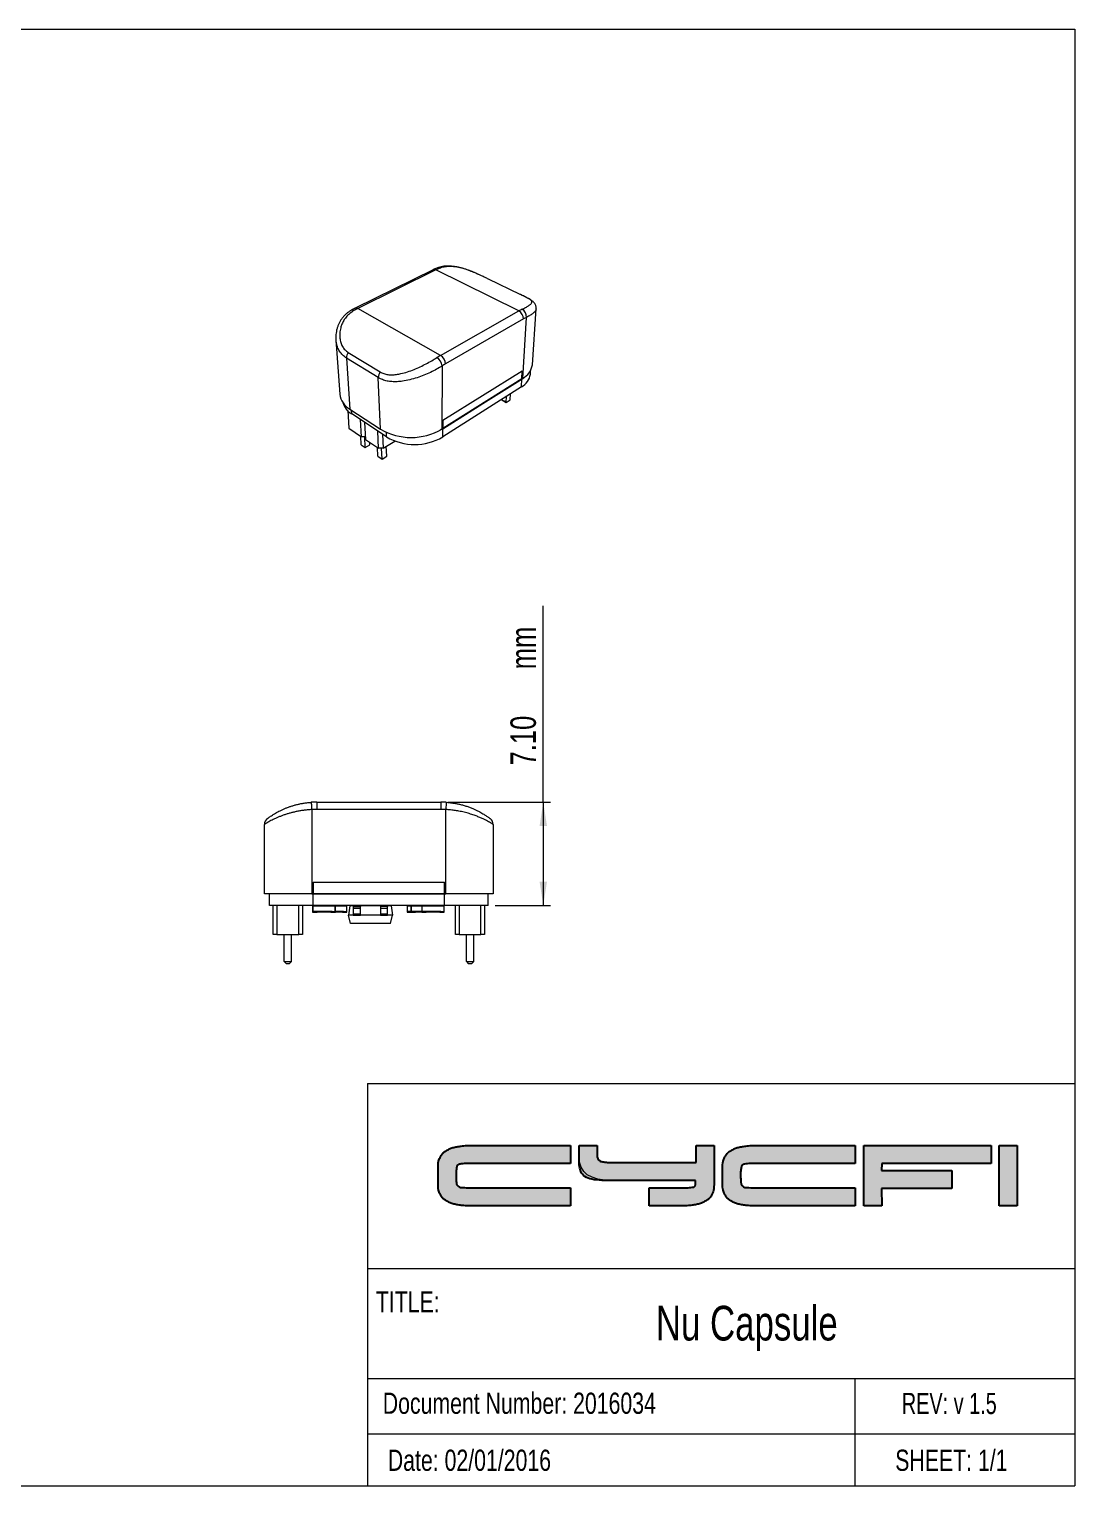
# Model space of a CAD drawing. Header units: millimetres. Extents: x 5 to 292, y 4 to 204.
# Drawn here: x 148.5 to 292, y 4.4 to 204.4 of the extents above; entities that cross this region are included whole.
import ezdxf

# ---------------------------------------------------------------- set-up
doc = ezdxf.new("R2010")
doc.units = ezdxf.units.MM
doc.layers.add('LAYER_1', color=179, linetype='Continuous')
doc.styles.add('SLDTEXTSTYLE0', font='TXT', dxfattribs={"width": 0.75})
doc.styles.add('SLDTEXTSTYLE1', font='TXT', dxfattribs={"width": 0.7})
doc.dimstyles.new('SLDDIMSTYLE3', dxfattribs={"dimtxt": 3.5, "dimasz": 3.302, "dimexe": 0, "dimexo": 0.0625, "dimgap": 0.875, "dimtad": 1, "dimlfac": 0.5, "dimrnd": 1e-09, "dimzin": 4, "dimdsep": 46, "dimtxsty": 'SLDTEXTSTYLE0', "dimsah": 1, "dimcen": 0.09, "dimadec": 0, "dimazin": 1, "dimtfac": 1, "dimtofl": 0, "dimtmove": 0, "dimatfit": 3, "dimfxl": 1, "dimfrac": 2, "dimtolj": 1, "dimtzin": 12, "dimarcsym": 0})

# ---------------------------------------------------------------- blocks, each defined once
blk = doc.blocks.new('_D_3')
at = {"color": 7, "linetype": 'Continuous', "lineweight": 0}
for p, q in [((219.03, 98.28), (219.03, 125.25)), ((205.95, 98.28), (220.03, 98.28)), ((219.03, 98.28), (219.03, 84.08)), ((212.45, 84.08), (220.03, 84.08))]:
    blk.add_line(p, q, dxfattribs=at)
for points in [[(219.03, 98.28), (218.52, 94.98), (219.54, 94.98)], [(219.03, 84.08), (219.54, 87.38), (218.52, 87.38)]]:
    blk.add_solid(points, dxfattribs=at)
at = {"color": 7, "linetype": 'Continuous', "lineweight": 0, "char_height": 3.5, "attachment_point": 1, "rotation": 90, "style": 'SLDTEXTSTYLE0'}
for s, insert in [('mm', (214.52, 116.52, 0.2)), ('7.10', (214.52, 103.31, 0.2))]:
    blk.add_mtext(s, dxfattribs=dict(at, insert=insert))
blk = doc.blocks.new('BLOCK 2')
at = {"layer": 'LAYER_1', "lineweight": 0}
for p, q in [((12.25, -6.33), (25.47, -6.33)), ((25.47, -6.33), (25.47, -8.81)), ((26.62, -6.33), (29.1, -6.33)), ((29.1, -6.33), (29.1, -7.85)), ((42.69, -8.67), (42.69, -6.33)), ((42.69, -6.33), (45.17, -6.33)), ((45.17, -6.33), (45.17, -11.29)), ((51.3, -6.33), (64.52, -6.33)), ((64.52, -6.33), (64.52, -8.81)), ((65.68, -6.33), (83.16, -6.33)), ((65.68, -14.64), (65.68, -6.33)), ((83.16, -6.33), (83.16, -8.81)), ((84.26, -14.64), (84.26, -6.33)), ((84.26, -6.33), (86.74, -6.33)), ((86.74, -6.33), (86.74, -14.64)), ((7.27, -11.64), (7.27, -9.33)), ((9.75, -9.97), (9.75, -11)), ((25.47, -8.81), (12.25, -8.81)), ((31.24, -8.67), (42.69, -8.67)), ((46.32, -11.64), (46.32, -9.33)), ((48.8, -9.97), (48.8, -10.65)), ((64.52, -8.81), (51.3, -8.81)), ((68.16, -8.81), (68.14, -9.77)), ((68.14, -9.77), (77.79, -9.78)), ((83.16, -8.81), (68.16, -8.81)), ((77.79, -9.78), (77.79, -12.25)), ((12.25, -12.16), (25.47, -12.16)), ((25.47, -12.16), (25.47, -14.64)), ((36.26, -14.64), (36.26, -12.16)), ((36.26, -12.16), (40.19, -12.16)), ((51.3, -12.16), (64.52, -12.16)), ((64.52, -12.16), (64.52, -14.64)), ((77.79, -12.25), (68.14, -12.25)), ((68.14, -12.25), (68.16, -14.64)), ((25.47, -14.64), (12.25, -14.64)), ((40.19, -14.64), (36.26, -14.64)), ((64.52, -14.64), (51.3, -14.64)), ((68.16, -14.64), (65.68, -14.64)), ((86.74, -14.64), (84.26, -14.64))]:
    blk.add_line(p, q, dxfattribs=at)
for points, degree in [([(7.27, -9.33), (7.27, -8.77), (7.38, -8.29), (7.6, -7.9)], 3), ([(7.6, -7.9), (7.82, -7.49), (8.16, -7.16), (8.61, -6.92)], 3), ([(8.61, -6.92), (9.02, -6.7), (9.54, -6.55), (10.16, -6.46)], 3), ([(10.16, -6.46), (10.74, -6.37), (11.45, -6.33), (12.25, -6.33)], 3), ([(26.62, -7.82), (26.62, -7.56), (26.62, -6.33)], 2), ([(31.25, -11.15), (28.11, -11.14), (26.62, -10.13), (26.62, -7.82)], 3), ([(29.1, -7.85), (29.1, -8.01), (29.12, -7.86), (29.16, -8.03)], 3), ([(46.32, -9.33), (46.32, -8.77), (46.43, -8.29), (46.64, -7.9)], 3), ([(46.64, -7.9), (46.86, -7.49), (47.2, -7.16), (47.65, -6.92)], 3), ([(47.65, -6.92), (48.07, -6.7), (48.59, -6.55), (49.21, -6.46)], 3), ([(49.21, -6.46), (49.79, -6.37), (50.49, -6.33), (51.3, -6.33)], 3), ([(9.8, -9.47), (9.76, -9.77), (9.75, -9.83), (9.75, -9.97)], 3), ([(10.04, -8.99), (9.89, -9.09), (9.85, -9.23), (9.8, -9.47)], 3), ([(10.67, -8.83), (10.24, -8.88), (10.15, -8.94), (10.04, -8.99)], 3), ([(12.25, -8.81), (11.59, -8.81), (11.05, -8.79), (10.67, -8.83)], 3), ([(29.16, -8.03), (29.2, -8.18), (29.33, -8.32), (29.45, -8.41)], 3), ([(29.45, -8.41), (29.61, -8.53), (29.73, -8.55), (30.02, -8.6)], 3), ([(30.02, -8.6), (30.33, -8.65), (30.74, -8.67), (31.24, -8.67)], 3), ([(48.85, -9.47), (48.81, -9.77), (48.8, -9.83), (48.8, -9.97)], 3), ([(49.09, -8.99), (48.93, -9.09), (48.9, -9.23), (48.85, -9.47)], 3), ([(49.71, -8.83), (49.29, -8.88), (49.19, -8.94), (49.09, -8.99)], 3), ([(51.3, -8.81), (50.64, -8.81), (50.09, -8.79), (49.71, -8.83)], 3), ([(7.6, -13.07), (7.38, -12.68), (7.27, -12.2), (7.27, -11.64)], 3), ([(9.75, -11), (9.75, -11.14), (9.78, -11.3), (9.8, -11.51)], 3), ([(9.8, -11.51), (9.81, -11.51), (9.81, -11.76), (10.03, -11.92)], 3), ([(10.03, -11.92), (10.28, -12.11), (10.4, -12.07), (10.69, -12.1)], 3), ([(42.62, -11.15), (34.39, -11.15), (31.25, -11.15)], 2), ([(41.78, -12.12), (42.2, -12.08), (42.36, -12.05), (42.49, -11.93)], 3), ([(42.49, -11.93), (42.63, -11.81), (42.6, -11.16), (42.62, -11.15)], 3), ([(45.17, -11.29), (45.17, -11.84), (45.06, -12.68), (44.85, -13.07)], 3), ([(46.64, -13.07), (46.43, -12.68), (46.32, -12.2), (46.32, -11.64)], 3), ([(48.8, -10.65), (48.8, -10.78), (48.82, -11.3), (48.85, -11.51)], 3), ([(48.85, -11.51), (48.85, -11.51), (48.86, -11.76), (49.07, -11.92)], 3), ([(49.07, -11.92), (49.32, -12.11), (49.45, -12.07), (49.74, -12.1)], 3), ([(8.61, -14.05), (8.16, -13.81), (7.82, -13.48), (7.6, -13.07)], 3), ([(10.69, -12.1), (11.07, -12.14), (11.59, -12.16), (12.25, -12.16)], 3), ([(40.19, -12.16), (40.85, -12.16), (41.4, -12.16), (41.78, -12.12)], 3), ([(44.85, -13.07), (44.63, -13.48), (44.29, -13.81), (43.84, -14.05)], 3), ([(47.65, -14.05), (47.2, -13.81), (46.86, -13.48), (46.64, -13.07)], 3), ([(49.74, -12.1), (50.12, -12.14), (50.64, -12.16), (51.3, -12.16)], 3), ([(10.16, -14.51), (9.54, -14.43), (9.02, -14.27), (8.61, -14.05)], 3), ([(12.25, -14.64), (11.45, -14.64), (10.74, -14.6), (10.16, -14.51)], 3), ([(42.28, -14.51), (41.7, -14.6), (41, -14.64), (40.19, -14.64)], 3), ([(43.84, -14.05), (43.42, -14.27), (42.9, -14.43), (42.28, -14.51)], 3), ([(49.21, -14.51), (48.59, -14.43), (48.07, -14.27), (47.65, -14.05)], 3), ([(51.3, -14.64), (50.49, -14.64), (49.79, -14.6), (49.21, -14.51)], 3)]:
    blk.add_open_spline(points, degree=degree, dxfattribs=at)

msp = doc.modelspace()

# ---------------------------------------------------------------- hatches: boundary and pattern name
at = {"layer": 'LAYER_1'}
h = msp.add_hatch(color=250, dxfattribs=at)
edge = h.paths.add_edge_path(flags=0)
edge.add_line((222.787, 45.309), (222.787, 42.832))
edge.add_line((222.787, 42.832), (209.569, 42.832))
edge.add_spline(control_points=[(209.569, 42.832), (208.763, 42.832), (208.06, 42.874), (207.478, 42.958), (206.862, 43.047), (206.339, 43.204), (205.925, 43.425), (205.474, 43.665), (205.133, 43.993), (204.912, 44.399), (204.699, 44.791), (204.59, 45.274), (204.59, 45.834)], knot_values=[0, 0, 0, 0, 1, 2, 3, 4, 5, 6, 7, 8, 9, 10, 10, 10, 10], weights=[1, 1, 1, 1, 1, 1, 1, 1, 1, 1, 1, 1, 1], degree=3, periodic=0)
edge.add_line((204.59, 45.834), (204.59, 48.139))
edge.add_spline(control_points=[(204.59, 48.139), (204.59, 48.699), (204.699, 49.182), (204.913, 49.574), (205.133, 49.98), (205.474, 50.308), (205.925, 50.548), (206.339, 50.769), (206.862, 50.926), (207.479, 51.015), (208.062, 51.098), (208.765, 51.141), (209.569, 51.141)], knot_values=[0, 0, 0, 0, 1, 2, 3, 4, 5, 6, 7, 8, 9, 10, 10, 10, 10], weights=[1, 1, 1, 1, 1, 1, 1, 1, 1, 1, 1, 1, 1], degree=3, periodic=0)
edge.add_line((209.569, 51.141), (222.787, 51.141))
edge.add_line((222.787, 51.141), (222.787, 48.664))
edge.add_line((222.787, 48.664), (209.569, 48.664))
edge.add_spline(control_points=[(209.569, 48.664), (208.911, 48.664), (208.364, 48.68), (207.985, 48.637), (207.559, 48.59), (207.463, 48.537), (207.362, 48.478), (207.202, 48.385), (207.168, 48.246), (207.116, 48.003), (207.08, 47.707), (207.068, 47.638), (207.068, 47.5)], knot_values=[0, 0, 0, 0, 1, 2, 3, 4, 5, 6, 7, 8, 9, 10, 10, 10, 10], weights=[1, 1, 1, 1, 1, 1, 1, 1, 1, 1, 1, 1, 1], degree=3, periodic=0)
edge.add_line((207.068, 47.5), (207.068, 46.472))
edge.add_spline(control_points=[(207.068, 46.472), (207.068, 46.335), (207.093, 46.176), (207.118, 45.966), (207.123, 45.959), (207.13, 45.713), (207.343, 45.55), (207.592, 45.359), (207.72, 45.403), (208.006, 45.372), (208.386, 45.331), (208.911, 45.309), (209.569, 45.309)], knot_values=[0, 0, 0, 0, 1, 2, 3, 4, 5, 6, 7, 8, 9, 10, 10, 10, 10], weights=[1, 1, 1, 1, 1, 1, 1, 1, 1, 1, 1, 1, 1], degree=3, periodic=0)
edge.add_line((209.569, 45.309), (222.787, 45.309))
h = msp.add_hatch(color=250, dxfattribs=at)
edge = h.paths.add_edge_path(flags=0)
edge.add_spline(control_points=[(242.487, 46.187), (242.487, 45.628), (242.379, 44.79), (242.165, 44.398), (241.944, 43.992), (241.603, 43.665), (241.153, 43.424), (240.739, 43.203), (240.216, 43.047), (239.599, 42.958), (239.016, 42.874), (238.313, 42.832), (237.509, 42.832)], knot_values=[0, 0, 0, 0, 1, 2, 3, 4, 5, 6, 7, 8, 9, 10, 10, 10, 10], weights=[1, 1, 1, 1, 1, 1, 1, 1, 1, 1, 1, 1, 1], degree=3, periodic=0)
edge.add_line((237.509, 42.832), (233.573, 42.832))
edge.add_line((233.573, 42.832), (233.573, 45.309))
edge.add_line((233.573, 45.309), (237.509, 45.309))
edge.add_spline(control_points=[(237.509, 45.309), (238.166, 45.309), (238.719, 45.307), (239.094, 45.35), (239.515, 45.396), (239.673, 45.421), (239.809, 45.54), (239.947, 45.66), (239.919, 46.307), (239.939, 46.326)], knot_values=[0, 0, 0, 0, 1, 2, 3, 4, 5, 6, 7, 7, 7, 7], weights=[1, 1, 1, 1, 1, 1, 1, 1, 1, 1], degree=3, periodic=0)
edge.add_spline(control_points=[(239.939, 46.326), (231.703, 46.321), (228.565, 46.326), (225.426, 46.33), (223.938, 47.339), (223.938, 49.655), (223.938, 49.917), (223.938, 51.141)], knot_values=[0, 0, 0, 0, 1, 2, 3, 4, 5, 5, 5, 5], weights=[1, 1, 1, 1, 1, 1, 1, 1], degree=3, periodic=0)
edge.add_line((223.938, 51.141), (226.415, 51.141))
edge.add_line((226.415, 51.141), (226.415, 49.626))
edge.add_spline(control_points=[(226.415, 49.626), (226.415, 49.463), (226.437, 49.615), (226.482, 49.445), (226.521, 49.296), (226.643, 49.157), (226.762, 49.066), (226.927, 48.942), (227.052, 48.919), (227.333, 48.876), (227.645, 48.827), (228.055, 48.802), (228.553, 48.802)], knot_values=[0, 0, 0, 0, 1, 2, 3, 4, 5, 6, 7, 8, 9, 10, 10, 10, 10], weights=[1, 1, 1, 1, 1, 1, 1, 1, 1, 1, 1, 1, 1], degree=3, periodic=0)
edge.add_line((228.553, 48.802), (240.01, 48.802))
edge.add_line((240.01, 48.802), (240.01, 51.141))
edge.add_line((240.01, 51.141), (242.487, 51.141))
edge.add_line((242.487, 51.141), (242.487, 46.187))
h = msp.add_hatch(color=250, dxfattribs=at)
edge = h.paths.add_edge_path(flags=0)
edge.add_line((261.834, 45.309), (261.834, 42.832))
edge.add_line((261.834, 42.832), (248.615, 42.832))
edge.add_spline(control_points=[(248.615, 42.832), (247.809, 42.832), (247.106, 42.874), (246.525, 42.958), (245.908, 43.047), (245.385, 43.204), (244.971, 43.425), (244.521, 43.665), (244.18, 43.993), (243.959, 44.399), (243.746, 44.791), (243.637, 45.274), (243.637, 45.834)], knot_values=[0, 0, 0, 0, 1, 2, 3, 4, 5, 6, 7, 8, 9, 10, 10, 10, 10], weights=[1, 1, 1, 1, 1, 1, 1, 1, 1, 1, 1, 1, 1], degree=3, periodic=0)
edge.add_line((243.637, 45.834), (243.637, 48.139))
edge.add_spline(control_points=[(243.637, 48.139), (243.637, 48.699), (243.746, 49.182), (243.959, 49.574), (244.18, 49.98), (244.521, 50.308), (244.971, 50.548), (245.385, 50.769), (245.908, 50.926), (246.526, 51.015), (247.108, 51.098), (247.812, 51.141), (248.615, 51.141)], knot_values=[0, 0, 0, 0, 1, 2, 3, 4, 5, 6, 7, 8, 9, 10, 10, 10, 10], weights=[1, 1, 1, 1, 1, 1, 1, 1, 1, 1, 1, 1, 1], degree=3, periodic=0)
edge.add_line((248.615, 51.141), (261.834, 51.141))
edge.add_line((261.834, 51.141), (261.834, 48.664))
edge.add_line((261.834, 48.664), (248.615, 48.664))
edge.add_spline(control_points=[(248.615, 48.664), (247.957, 48.664), (247.411, 48.68), (247.032, 48.637), (246.605, 48.59), (246.51, 48.537), (246.408, 48.478), (246.249, 48.385), (246.215, 48.246), (246.163, 48.003), (246.127, 47.707), (246.114, 47.638), (246.114, 47.5)], knot_values=[0, 0, 0, 0, 1, 2, 3, 4, 5, 6, 7, 8, 9, 10, 10, 10, 10], weights=[1, 1, 1, 1, 1, 1, 1, 1, 1, 1, 1, 1, 1], degree=3, periodic=0)
edge.add_line((246.114, 47.5), (246.114, 46.825))
edge.add_spline(control_points=[(246.114, 46.825), (246.114, 46.687), (246.139, 46.176), (246.165, 45.966), (246.17, 45.959), (246.177, 45.713), (246.39, 45.55), (246.639, 45.359), (246.767, 45.403), (247.053, 45.372), (247.432, 45.331), (247.958, 45.309), (248.615, 45.309)], knot_values=[0, 0, 0, 0, 1, 2, 3, 4, 5, 6, 7, 8, 9, 10, 10, 10, 10], weights=[1, 1, 1, 1, 1, 1, 1, 1, 1, 1, 1, 1, 1], degree=3, periodic=0)
edge.add_line((248.615, 45.309), (261.834, 45.309))
for points in [[(262.997, 42.832), (262.997, 51.141), (280.475, 51.141), (280.475, 48.664), (265.474, 48.664), (265.453, 47.698), (275.11, 47.691), (275.11, 45.221), (265.453, 45.221), (265.474, 42.832)], [(284.057, 51.141), (284.057, 42.832), (281.58, 42.832), (281.58, 51.141)]]:
    msp.add_hatch(color=250, dxfattribs=at).paths.add_polyline_path(points, flags=0)

# ---------------------------------------------------------------- linework, layer by layer
at = {"color": 7, "linetype": 'Continuous', "lineweight": 0}
for p, q in [((4.977, 204.405), (291.977, 204.405)), ((291.977, 204.405), (291.977, 4.405)), ((194.898, 59.655), (291.977, 59.655)), ((194.898, 59.655), (194.898, 4.405)), ((291.977, 34.181), (194.898, 34.181)), ((194.898, 19.165), (291.977, 19.165)), ((261.82, 11.554), (261.82, 19.165)), ((194.898, 11.554), (291.977, 11.554)), ((261.82, 4.405), (261.82, 11.554)), ((4.977, 4.405), (291.977, 4.405))]:
    msp.add_line(p, q, dxfattribs=at)
at = {"color": 7, "linetype": 'Continuous', "lineweight": 15}
for p, q in [((203.935, 171.376), (193.208, 166.084)), ((204.302, 171.353), (193.565, 166.042)), ((215.675, 165.709), (204.302, 171.353)), ((215.871, 167.979), (211.499, 170.09)), ((215.877, 167.976), (211.505, 170.087)), ((204.937, 159.616), (193.565, 166.042)), ((217.54, 158.338), (218.057, 166.01)), ((204.937, 159.616), (215.675, 165.709)), ((216.308, 164.612), (205.614, 158.444)), ((216.206, 156.452), (216.717, 164.831)), ((190.571, 161.767), (191.109, 154.269)), ((196.387, 156.562), (192.032, 159.24)), ((192.032, 159.24), (192.488, 152.243)), ((192.275, 160), (196.643, 157.338)), ((205.142, 158.153), (205.117, 149.473)), ((196.693, 149.473), (196.387, 156.562)), ((205.117, 149.473), (216.206, 156.452)), ((205.234, 149.547), (216.083, 156.375)), ((205.238, 150.699), (216.15, 157.491)), ((216.093, 156.381), (205.246, 149.555)), ((216.027, 155.278), (216.093, 156.381)), ((216.083, 156.375), (216.15, 157.491)), ((217.257, 157.038), (217.289, 157.525)), ((216.027, 155.278), (205.242, 148.417)), ((214.47, 153.502), (214.513, 154.315)), ((192.189, 152.025), (192.35, 149.606)), ((192.488, 152.243), (196.693, 149.473)), ((213.337, 153.502), (213.341, 153.569)), ((213.337, 153.502), (213.935, 153.16)), ((213.668, 153.311), (213.337, 153.502)), ((213.907, 153.174), (213.668, 153.311)), ((213.907, 153.174), (213.935, 153.16)), ((213.935, 153.16), (213.976, 153.974)), ((213.935, 153.16), (214.47, 153.502)), ((197.52, 148.417), (192.74, 151.581)), ((194.065, 148.446), (193.929, 150.794)), ((194.516, 150.406), (194.645, 148.054)), ((205.238, 150.699), (205.234, 149.547)), ((192.35, 149.606), (194.065, 148.446)), ((194.039, 147.336), (193.971, 148.51)), ((194.623, 148.446), (194.065, 148.446)), ((194.604, 146.95), (194.521, 148.446)), ((194.645, 148.054), (196.411, 146.859)), ((196.411, 146.859), (196.304, 149.222)), ((196.957, 148.79), (197.038, 146.859)), ((205.242, 148.417), (205.246, 149.555)), ((194.039, 147.336), (194.604, 146.95)), ((194.604, 146.95), (195.241, 147.336)), ((195.241, 147.336), (195.224, 147.662)), ((196.323, 145.774), (196.269, 146.955)), ((197.038, 146.859), (196.411, 146.859)), ((196.905, 145.377), (196.841, 146.859)), ((197.038, 146.859), (198.652, 147.852)), ((197.543, 145.774), (197.489, 147.137)), ((196.323, 145.774), (196.905, 145.377)), ((196.905, 145.377), (197.543, 145.774)), ((187.952, 98.282), (187.952, 97.282)), ((187.952, 98.282), (204.952, 98.282)), ((204.952, 98.282), (204.952, 97.282)), ((187.252, 97.258), (187.252, 85.682)), ((204.952, 97.282), (187.952, 97.282)), ((205.652, 85.682), (205.652, 97.258)), ((211.735, 96.029), (211.752, 96.015)), ((180.752, 85.682), (180.752, 95.215)), ((212.152, 95.215), (212.152, 85.682)), ((187.471, 87.282), (187.471, 85.682)), ((187.471, 87.282), (205.471, 87.282)), ((205.471, 85.682), (205.471, 87.282)), ((187.252, 85.682), (180.752, 85.682)), ((181.452, 84.082), (181.452, 85.682)), ((187.452, 84.082), (181.452, 84.082)), ((181.975, 80.082), (181.975, 84.082)), ((182.475, 84.082), (182.475, 80.082)), ((185.475, 80.082), (185.475, 84.082)), ((185.975, 84.082), (185.975, 80.082)), ((187.252, 85.682), (205.652, 85.682)), ((187.34, 84.072), (187.34, 84.082)), ((187.34, 84.072), (187.34, 83.192)), ((187.397, 84.072), (187.397, 84.082)), ((187.997, 84.072), (187.397, 84.072)), ((187.397, 84.072), (187.397, 83.192)), ((187.452, 84.082), (187.452, 85.682)), ((205.452, 85.682), (187.452, 85.682)), ((205.452, 84.082), (187.452, 84.082)), ((187.457, 83.242), (187.457, 84.022)), ((187.457, 84.022), (187.997, 84.022)), ((187.471, 85.682), (205.471, 85.682)), ((187.997, 84.082), (187.997, 84.072)), ((187.997, 84.022), (187.997, 84.072)), ((187.997, 84.022), (189.897, 84.022)), ((188.133, 84.082), (188.143, 84.072)), ((188.143, 84.022), (188.143, 84.072)), ((188.147, 84.072), (188.143, 84.072)), ((188.147, 84.022), (188.147, 84.072)), ((188.298, 84.022), (188.298, 84.072)), ((188.303, 84.082), (188.303, 84.022)), ((188.803, 84.022), (188.803, 84.082)), ((188.902, 84.082), (188.902, 84.022)), ((189.502, 84.022), (189.502, 84.082)), ((189.503, 84.022), (189.503, 84.082)), ((189.603, 84.082), (189.603, 84.022)), ((189.604, 84.082), (189.604, 84.022)), ((189.701, 84.022), (189.701, 84.082)), ((189.702, 84.022), (189.702, 84.082)), ((189.747, 84.072), (189.747, 84.022)), ((189.751, 84.072), (189.747, 84.072)), ((189.751, 84.072), (189.761, 84.082)), ((189.751, 84.072), (189.751, 84.022)), ((189.897, 84.072), (189.897, 84.082)), ((190.497, 84.072), (189.897, 84.072)), ((189.897, 84.072), (189.897, 84.022)), ((189.897, 84.022), (190.437, 84.022)), ((190.437, 84.022), (190.437, 83.242)), ((190.497, 84.082), (190.497, 84.072)), ((190.497, 83.192), (190.497, 84.072)), ((190.497, 84.022), (191.477, 84.022)), ((191.327, 84.072), (191.327, 84.022)), ((191.332, 84.072), (191.327, 84.072)), ((191.332, 84.072), (191.342, 84.082)), ((191.332, 84.072), (191.332, 84.022)), ((191.477, 84.072), (191.477, 84.082)), ((191.477, 84.072), (191.477, 84.022)), ((192.077, 84.072), (191.477, 84.072)), ((191.477, 84.022), (192.017, 84.022)), ((192.017, 84.022), (192.017, 83.242)), ((192.077, 84.082), (192.077, 84.072)), ((192.077, 83.192), (192.077, 84.072)), ((192.477, 84.037), (192.317, 82.737)), ((192.961, 84.037), (192.477, 84.037)), ((192.961, 84.082), (192.961, 83.942)), ((193.928, 84.082), (193.928, 83.942)), ((196.706, 84.037), (193.928, 84.037)), ((193.938, 84.037), (193.938, 84.082)), ((194.834, 84.082), (194.834, 84.037)), ((195.801, 84.037), (195.801, 84.082)), ((195.811, 84.082), (195.811, 84.037)), ((196.706, 84.082), (196.706, 83.942)), ((197.673, 84.082), (197.673, 83.942)), ((198.158, 84.037), (197.673, 84.037)), ((198.113, 84.082), (198.113, 84.037)), ((198.168, 84.037), (198.158, 84.037)), ((198.158, 84.037), (198.317, 82.737)), ((198.168, 84.037), (198.327, 82.737)), ((200.357, 84.072), (200.357, 84.082)), ((200.357, 84.072), (200.357, 83.192)), ((200.417, 83.242), (200.417, 84.022)), ((200.417, 84.022), (200.867, 84.022)), ((200.867, 84.072), (200.867, 84.082)), ((200.867, 84.072), (200.867, 83.192)), ((200.883, 84.072), (200.883, 84.082)), ((201.483, 84.072), (200.883, 84.072)), ((200.883, 84.072), (200.883, 83.192)), ((200.943, 83.242), (200.943, 84.022)), ((200.943, 84.022), (201.483, 84.022)), ((201.483, 84.082), (201.483, 84.072)), ((201.483, 84.022), (201.483, 84.072)), ((201.483, 84.022), (202.343, 84.022)), ((201.618, 84.082), (201.628, 84.072)), ((201.628, 84.022), (201.628, 84.072)), ((201.633, 84.072), (201.628, 84.072)), ((201.633, 84.022), (201.633, 84.072)), ((202.291, 84.082), (202.291, 84.022)), ((202.292, 84.082), (202.292, 84.022)), ((202.297, 84.082), (202.297, 84.022)), ((202.343, 84.072), (202.343, 84.082)), ((202.943, 84.072), (202.343, 84.072)), ((202.343, 84.072), (202.343, 83.192)), ((202.403, 83.242), (202.403, 84.022)), ((202.403, 84.022), (202.943, 84.022)), ((202.943, 84.072), (202.933, 84.082)), ((202.943, 84.022), (202.943, 84.072)), ((203.093, 84.072), (202.943, 84.072)), ((202.943, 84.022), (204.843, 84.022)), ((203.093, 84.072), (203.083, 84.082)), ((203.093, 84.072), (203.093, 84.022)), ((203.457, 84.082), (203.457, 84.072)), ((203.457, 84.022), (203.457, 84.072)), ((204.117, 84.072), (204.117, 84.022)), ((204.122, 84.072), (204.117, 84.072)), ((204.122, 84.072), (204.132, 84.082)), ((204.122, 84.072), (204.122, 84.022)), ((204.133, 84.072), (204.133, 84.022)), ((204.138, 84.072), (204.133, 84.072)), ((204.138, 84.072), (204.148, 84.082)), ((204.138, 84.072), (204.138, 84.022)), ((204.283, 84.072), (204.283, 84.082)), ((204.283, 84.072), (204.283, 84.022)), ((204.703, 84.082), (204.693, 84.072)), ((204.843, 84.072), (204.693, 84.072)), ((204.693, 84.022), (204.693, 84.072)), ((204.853, 84.082), (204.843, 84.072)), ((204.843, 84.072), (204.843, 84.022)), ((205.443, 84.072), (204.843, 84.072)), ((204.843, 84.022), (205.383, 84.022)), ((205.383, 84.022), (205.383, 83.242)), ((205.443, 84.082), (205.443, 84.072)), ((205.443, 83.192), (205.443, 84.072)), ((205.452, 84.082), (205.452, 85.682)), ((211.452, 84.082), (205.452, 84.082)), ((212.152, 85.682), (205.652, 85.682)), ((206.983, 80.082), (206.983, 84.082)), ((207.483, 84.082), (207.483, 80.082)), ((210.483, 80.082), (210.483, 84.082)), ((210.983, 84.082), (210.983, 80.082)), ((211.452, 84.082), (211.452, 85.682)), ((187.34, 83.182), (187.34, 83.192)), ((187.397, 83.182), (187.34, 83.182)), ((187.397, 83.192), (187.847, 83.192)), ((187.397, 83.182), (187.397, 83.192)), ((187.837, 83.182), (187.397, 83.182)), ((187.847, 83.242), (187.457, 83.242)), ((187.847, 83.192), (187.837, 83.182)), ((187.997, 83.182), (187.837, 83.182)), ((187.847, 83.192), (187.847, 83.242)), ((190.047, 83.242), (187.847, 83.242)), ((187.847, 83.192), (187.997, 83.192)), ((187.997, 83.242), (187.997, 83.194)), ((187.997, 83.194), (189.897, 83.194)), ((187.997, 83.194), (188.007, 83.184)), ((187.997, 83.184), (187.997, 83.182)), ((188.007, 83.184), (187.997, 83.184)), ((189.887, 83.184), (188.007, 83.184)), ((188.077, 83.182), (188.077, 83.184)), ((188.527, 83.182), (188.077, 83.182)), ((188.527, 83.184), (188.527, 83.182)), ((188.677, 83.182), (188.527, 83.182)), ((188.677, 83.184), (188.677, 83.182)), ((189.84, 83.182), (189.84, 83.184)), ((189.897, 83.182), (189.84, 83.182)), ((189.897, 83.194), (189.887, 83.184)), ((189.897, 83.184), (189.887, 83.184)), ((189.897, 83.194), (189.897, 83.242)), ((189.897, 83.192), (190.047, 83.192)), ((189.897, 83.182), (189.897, 83.184)), ((190.057, 83.182), (189.897, 83.182)), ((190.047, 83.242), (190.437, 83.242)), ((190.047, 83.192), (190.047, 83.242)), ((190.047, 83.192), (190.497, 83.192)), ((190.047, 83.192), (190.057, 83.182)), ((190.497, 83.182), (190.057, 83.182)), ((191.627, 83.242), (190.497, 83.242)), ((190.497, 83.192), (190.497, 83.182)), ((191.467, 83.184), (190.497, 83.184)), ((191.477, 83.194), (191.467, 83.184)), ((191.477, 83.184), (191.467, 83.184)), ((191.477, 83.194), (191.477, 83.242)), ((191.477, 83.192), (191.627, 83.192)), ((191.477, 83.182), (191.477, 83.184)), ((191.627, 83.182), (191.477, 83.182)), ((191.627, 83.192), (191.627, 83.242)), ((191.627, 83.242), (192.017, 83.242)), ((191.627, 83.192), (192.077, 83.192)), ((191.627, 83.182), (191.627, 83.192)), ((192.077, 83.182), (191.627, 83.182)), ((192.077, 83.192), (192.077, 83.182)), ((192.571, 81.637), (192.317, 82.737)), ((192.961, 82.737), (192.317, 82.737)), ((192.961, 83.942), (193.928, 83.942)), ((192.961, 83.942), (192.961, 83.742)), ((192.961, 83.742), (193.928, 83.742)), ((192.961, 83.742), (192.961, 82.937)), ((192.961, 82.937), (193.928, 82.937)), ((192.961, 82.937), (192.961, 82.737)), ((192.961, 82.737), (193.928, 82.737)), ((193.928, 83.742), (193.928, 83.942)), ((193.928, 82.937), (193.928, 83.742)), ((193.928, 82.737), (193.928, 82.937)), ((196.706, 82.737), (193.928, 82.737)), ((197.673, 83.942), (196.706, 83.942)), ((196.706, 83.942), (196.706, 83.742)), ((196.706, 83.742), (197.673, 83.742)), ((196.706, 83.742), (196.706, 82.937)), ((196.706, 82.937), (197.673, 82.937)), ((196.706, 82.937), (196.706, 82.737)), ((196.706, 82.737), (197.673, 82.737)), ((197.673, 83.742), (197.673, 83.942)), ((197.673, 82.937), (197.673, 83.742)), ((197.673, 82.737), (197.673, 82.937)), ((198.317, 82.737), (197.673, 82.737)), ((198.063, 81.637), (198.317, 82.737)), ((198.073, 81.637), (198.327, 82.737)), ((198.327, 82.737), (198.317, 82.737)), ((200.357, 83.192), (200.807, 83.192)), ((200.357, 83.182), (200.357, 83.192)), ((200.797, 83.182), (200.357, 83.182)), ((200.807, 83.242), (200.417, 83.242)), ((200.807, 83.192), (200.797, 83.182)), ((200.867, 83.182), (200.797, 83.182)), ((200.807, 83.192), (200.807, 83.242)), ((200.867, 83.242), (200.807, 83.242)), ((200.867, 83.182), (200.867, 83.192)), ((200.883, 83.182), (200.867, 83.182)), ((200.883, 83.192), (201.333, 83.192)), ((200.883, 83.182), (200.883, 83.192)), ((201.333, 83.182), (200.883, 83.182)), ((201.333, 83.242), (200.943, 83.242)), ((201.333, 83.192), (201.333, 83.242)), ((202.343, 83.242), (201.333, 83.242)), ((201.333, 83.192), (201.333, 83.182)), ((201.333, 83.192), (201.483, 83.192)), ((201.483, 83.182), (201.333, 83.182)), ((201.483, 83.242), (201.483, 83.194)), ((201.483, 83.194), (201.493, 83.184)), ((201.483, 83.184), (201.483, 83.182)), ((201.493, 83.184), (201.483, 83.184)), ((202.343, 83.184), (201.493, 83.184)), ((202.343, 83.192), (202.793, 83.192)), ((202.343, 83.182), (202.343, 83.192)), ((202.783, 83.182), (202.343, 83.182)), ((202.793, 83.242), (202.403, 83.242)), ((202.793, 83.192), (202.783, 83.182)), ((202.943, 83.182), (202.783, 83.182)), ((202.793, 83.192), (202.793, 83.242)), ((204.993, 83.242), (202.793, 83.242)), ((202.793, 83.192), (202.943, 83.192)), ((202.943, 83.242), (202.943, 83.194)), ((202.943, 83.194), (204.843, 83.194)), ((202.953, 83.184), (202.943, 83.194)), ((202.943, 83.184), (202.943, 83.182)), ((202.953, 83.184), (202.943, 83.184)), ((203.017, 83.182), (202.943, 83.182)), ((204.833, 83.184), (202.953, 83.184)), ((203.017, 83.182), (203.011, 83.184)), ((203.457, 83.182), (203.017, 83.182)), ((203.457, 83.184), (203.457, 83.182)), ((204.267, 83.182), (204.267, 83.184)), ((204.283, 83.182), (204.267, 83.182)), ((204.283, 83.182), (204.283, 83.184)), ((204.433, 83.182), (204.283, 83.182)), ((204.433, 83.182), (204.433, 83.184)), ((204.843, 83.182), (204.433, 83.182)), ((204.833, 83.184), (204.843, 83.194)), ((204.843, 83.184), (204.833, 83.184)), ((204.843, 83.194), (204.843, 83.242)), ((204.843, 83.192), (204.993, 83.192)), ((204.843, 83.182), (204.843, 83.184)), ((205.003, 83.182), (204.843, 83.182)), ((204.993, 83.242), (205.383, 83.242)), ((204.993, 83.192), (204.993, 83.242)), ((204.993, 83.192), (205.443, 83.192)), ((205.003, 83.182), (204.993, 83.192)), ((205.443, 83.182), (205.003, 83.182)), ((205.443, 83.192), (205.443, 83.182)), ((182.475, 80.082), (181.975, 80.082)), ((182.475, 80.082), (185.475, 80.082)), ((183.475, 76.382), (183.475, 80.082)), ((184.475, 76.382), (184.475, 80.082)), ((185.975, 80.082), (185.475, 80.082)), ((198.063, 81.637), (192.571, 81.637)), ((198.073, 81.637), (198.063, 81.637)), ((207.483, 80.082), (206.983, 80.082)), ((207.483, 80.082), (210.483, 80.082)), ((208.483, 76.382), (208.483, 80.082)), ((209.483, 76.382), (209.483, 80.082)), ((210.983, 80.082), (210.483, 80.082)), ((183.475, 76.382), (184.475, 76.382)), ((183.475, 76.382), (183.775, 76.082)), ((184.175, 76.082), (183.775, 76.082)), ((184.175, 76.082), (184.475, 76.382)), ((208.483, 76.382), (208.783, 76.082)), ((208.483, 76.382), (209.483, 76.382)), ((209.183, 76.082), (208.783, 76.082)), ((209.183, 76.082), (209.483, 76.382))]:
    msp.add_line(p, q, dxfattribs=at)
at = {"color": 8, "linetype": 'Continuous', "lineweight": 15}
for p, q in [((192.74, 151.581), (192.707, 152.099)), ((197.52, 148.417), (197.496, 149.036)), ((187.397, 84.072), (187.34, 84.072)), ((188.143, 84.072), (187.997, 84.072)), ((188.298, 84.072), (188.147, 84.072)), ((189.897, 84.072), (189.751, 84.072)), ((191.477, 84.072), (191.332, 84.072)), ((200.867, 84.072), (200.357, 84.072)), ((200.883, 84.072), (200.867, 84.072)), ((201.628, 84.072), (201.483, 84.072)), ((203.457, 84.072), (203.093, 84.072)), ((204.133, 84.072), (204.122, 84.072)), ((204.283, 84.072), (204.138, 84.072)), ((204.693, 84.072), (204.283, 84.072)), ((187.34, 83.192), (187.397, 83.192)), ((190.497, 83.194), (191.477, 83.194)), ((200.807, 83.192), (200.867, 83.192)), ((200.867, 83.192), (200.883, 83.192)), ((201.483, 83.194), (202.343, 83.194))]:
    msp.add_line(p, q, dxfattribs=at)
at = {"color": 7, "linetype": 'Continuous', "lineweight": 15, "flags": 128}
for points in [[(216.203, 156.475), (216.18, 156.451), (216.083, 156.375)], [(216.485, 156.664), (216.388, 156.586), (216.093, 156.381)], [(205.246, 149.555), (204.872, 149.34), (204.832, 149.32)], [(205.234, 149.547), (205.096, 149.476), (205.047, 149.457)], [(187.185, 98.256), (187.186, 98.237), (187.19, 98.18), (187.196, 98.088), (187.205, 97.964), (187.215, 97.812), (187.227, 97.64), (187.239, 97.453), (187.252, 97.258)], [(205.72, 98.256), (205.719, 98.237), (205.715, 98.18), (205.709, 98.088), (205.7, 97.964), (205.69, 97.812), (205.678, 97.64), (205.666, 97.453), (205.652, 97.258)]]:
    msp.add_lwpolyline(points, dxfattribs=at)
at = {"color": 8, "linetype": 'Continuous', "lineweight": 15}
for centre, radius, start, end in [((204.096, 171.005), 0.404, 59.30098, 113.45685), ((204.549, 171.193), 0.42, 60.37493, 110.45612), ((193.348, 165.738), 0.373, 54.62886, 112.07844), ((192.833, 165.479), 0.359, 53.23603, 113.47333)]:
    msp.add_arc(centre, radius, start, end, dxfattribs=at)
at = {"color": 7, "linetype": 'Continuous', "lineweight": 15}
for centre, radius, start, end in [((207.48, 164.938), 7.158, 112.35809, 116.34988), ((197.794, 157.499), 9.533, 116.34038, 119.86114), ((219.441, 159.081), 7.623, 115.78202, 119.61125), ((215.081, 164.635), 1.227, 358.94163, 61.05914), ((215.555, 164.928), 1.167, 355.24317, 60.68829), ((219.826, 158.523), 7.032, 116.2342, 120.01881), ((193.262, 159.266), 1.23, 143.38843, 181.20713), ((210.139, 150.46), 10.531, 119.59941, 122.91058), ((203.594, 157.978), 1.558, 6.44295, 58.1026), ((204.162, 158.388), 1.452, 2.22549, 57.77458), ((210.475, 150.027), 9.72, 120.00669, 123.27724), ((215.042, 158.69), 2.523, 297.48132, 351.9674), ((197.701, 156.559), 1.315, 143.61088, 179.85394), ((214.943, 157.346), 2.335, 297.66517, 352.43154), ((193.822, 154.633), 2.737, 187.64424, 240.83331), ((194.034, 153.845), 2.607, 195.24753, 240.25529), ((200.905, 156.741), 8.4, 239.90326, 300.09674), ((201.381, 155.024), 7.652, 239.69937, 300.30064), ((187.952, 86.949), 11.333, 90, 93.8843), ((204.952, 86.949), 11.333, 86.1157, 90), ((181.752, 95.215), 1, 126.8699, 180), ((187.952, 86.949), 10.333, 90, 93.8843), ((204.952, 86.949), 10.333, 86.1157, 90), ((211.152, 95.215), 1, 0, 53.1301), ((188.137, 84.072), 0.01, 0.00611, 89.99656), ((188.817, 84.074), 0.518, 179.18066, 180.28574), ((189.757, 84.072), 0.01, 90.00384, 179.99616), ((191.337, 84.072), 0.01, 90.00232, 179.99768), ((201.623, 84.072), 0.01, 359.99701, 90.00032), ((204.127, 84.072), 0.01, 90.00232, 179.99768), ((204.143, 84.072), 0.01, 90.00228, 179.99505)]:
    msp.add_arc(centre, radius, start, end, dxfattribs=at)
for points, knots in [([(204.402, 171.587), (204.323, 171.553), (204.167, 171.488), (204.012, 171.413), (203.935, 171.376)], [0, 0, 0, 0, 0.50768652, 1, 1, 1, 1]), ([(210.087, 170.756), (210.046, 170.775), (209.886, 170.848), (209.596, 170.974), (209.213, 171.133), (208.811, 171.289), (208.393, 171.437), (207.96, 171.571), (207.52, 171.686), (207.078, 171.778), (206.641, 171.842), (206.21, 171.876), (205.79, 171.878), (205.389, 171.846), (205.01, 171.779), (204.682, 171.693), (204.488, 171.615), (204.405, 171.581)], [0, 0, 0, 0, 0.0220934, 0.0860887, 0.1524137, 0.2212711, 0.2926575, 0.366491, 0.4418663, 0.5166251, 0.591747, 0.666446, 0.7401735, 0.8124617, 0.8818486, 0.9495399, 1, 1, 1, 1]), ([(211.499, 170.09), (211.351, 170.162), (211.051, 170.306), (210.592, 170.524), (210.265, 170.676), (210.108, 170.746), (210.082, 170.757)], [0, 0, 0, 0, 0.3423815, 0.6952239, 0.9484345, 1, 1, 1, 1]), ([(193.208, 166.084), (193.12, 166.04), (192.947, 165.952), (192.774, 165.856), (192.689, 165.808)], [0, 0, 0, 0, 0.5075949, 1, 1, 1, 1]), ([(218.053, 166.012), (218.055, 166.028), (218.066, 166.114), (218.048, 166.273), (217.998, 166.471), (217.915, 166.648), (217.813, 166.803), (217.692, 166.94), (217.548, 167.069), (217.369, 167.2), (217.159, 167.33), (216.919, 167.461), (216.68, 167.583), (216.437, 167.705), (216.18, 167.831), (215.989, 167.925), (215.88, 167.977), (215.871, 167.982)], [0, 0, 0, 0, 0.0144374, 0.0751467, 0.1340611, 0.1920825, 0.2506772, 0.3130296, 0.3825594, 0.4654489, 0.572209, 0.6684051, 0.7591616, 0.834369, 0.9134135, 0.992697, 1, 1, 1, 1]), ([(216.126, 165.945), (216.296, 166.03), (216.639, 166.201), (216.967, 166.398), (217.182, 166.55), (217.315, 166.665), (217.408, 166.773), (217.472, 166.899), (217.463, 167.04), (217.337, 167.194), (217.107, 167.354), (216.793, 167.526), (216.386, 167.729), (216.044, 167.895), (215.871, 167.979)], [0, 0, 0, 0, 0.0984158, 0.1993948, 0.2580157, 0.3166405, 0.3771085, 0.437579, 0.5394355, 0.6435594, 0.7322267, 0.8230096, 0.909838, 1, 1, 1, 1]), ([(192.693, 165.802), (192.619, 165.76), (192.425, 165.65), (192.137, 165.438), (191.832, 165.171), (191.56, 164.879), (191.319, 164.564), (191.109, 164.227), (190.929, 163.867), (190.782, 163.487), (190.67, 163.09), (190.593, 162.681), (190.559, 162.262), (190.554, 161.954), (190.572, 161.788), (190.575, 161.762)], [0, 0, 0, 0, 0.05158949, 0.13469955, 0.21754085, 0.29975146, 0.38077243, 0.46329982, 0.54714749, 0.63234527, 0.71879639, 0.80627694, 0.89443847, 0.98311091, 1, 1, 1, 1]), ([(193.048, 165.766), (192.847, 165.636), (192.443, 165.375), (191.987, 164.901), (191.641, 164.408), (191.393, 163.915), (191.197, 163.342), (191.087, 162.691), (191.097, 162.012), (191.225, 161.383), (191.458, 160.83), (191.8, 160.345), (192.116, 160.115), (192.275, 160)], [0, 0, 0, 0, 0.09969062, 0.19940711, 0.27867847, 0.35823969, 0.43754707, 0.54056451, 0.643548, 0.73332788, 0.8230142, 0.91155255, 1, 1, 1, 1]), ([(205.142, 158.153), (204.897, 158.003), (204.406, 157.703), (203.556, 157.275), (202.656, 156.883), (201.697, 156.534), (200.699, 156.247), (199.774, 156.067), (198.961, 155.99), (198.26, 155.994), (197.586, 156.081), (196.949, 156.259), (196.574, 156.461), (196.387, 156.562)], [0, 0, 0, 0, 0.09923224, 0.19849426, 0.29657936, 0.39470061, 0.50054133, 0.60638464, 0.68384516, 0.76157577, 0.83895565, 0.91948865, 1, 1, 1, 1]), ([(196.643, 157.338), (196.803, 157.255), (197.124, 157.088), (197.677, 156.965), (198.264, 156.932), (198.876, 156.98), (199.59, 157.11), (200.404, 157.341), (201.291, 157.671), (202.147, 158.046), (202.961, 158.45), (203.735, 158.874), (204.19, 159.159), (204.417, 159.301)], [0, 0, 0, 0, 0.0762164, 0.1524788, 0.2278935, 0.3037324, 0.3793108, 0.4861219, 0.5929587, 0.6938208, 0.7946543, 0.8973418, 1, 1, 1, 1]), ([(181.173, 96.031), (181.182, 96.037), (181.201, 96.051), (181.261, 96.096), (181.36, 96.168), (181.509, 96.273), (181.721, 96.416), (181.977, 96.58), (182.266, 96.754), (182.578, 96.929), (182.911, 97.101), (183.273, 97.273), (183.653, 97.437), (184.044, 97.589), (184.445, 97.728), (184.866, 97.857), (185.305, 97.972), (185.756, 98.07), (186.221, 98.152), (186.698, 98.217), (187.023, 98.243), (187.185, 98.256)], [0, 0, 0, 0, 0.030432, 0.0710021, 0.1115765, 0.1697571, 0.227956, 0.2886154, 0.3492874, 0.4046118, 0.4599396, 0.5166011, 0.5732627, 0.6255441, 0.6778243, 0.731263, 0.7846994, 0.8378063, 0.8909109, 0.9454563, 1, 1, 1, 1]), ([(205.72, 98.256), (205.874, 98.244), (206.18, 98.219), (206.64, 98.159), (207.096, 98.08), (207.57, 97.979), (208.053, 97.853), (208.544, 97.702), (209.016, 97.532), (209.442, 97.358), (209.819, 97.186), (210.153, 97.02), (210.464, 96.853), (210.736, 96.696), (210.969, 96.554), (211.168, 96.426), (211.343, 96.309), (211.489, 96.207), (211.603, 96.126), (211.687, 96.064), (211.716, 96.042), (211.73, 96.032)], [0, 0, 0, 0, 0.0517423, 0.1034858, 0.1565749, 0.209666, 0.271258, 0.3328541, 0.3963869, 0.4599222, 0.513467, 0.5670112, 0.6217547, 0.6764942, 0.7231078, 0.7697168, 0.8174552, 0.8651859, 0.9108521, 0.9565112, 1, 1, 1, 1]), ([(187.252, 97.258), (187.083, 97.247), (186.743, 97.224), (186.233, 97.166), (185.727, 97.091), (185.234, 97), (184.763, 96.896), (184.311, 96.78), (183.875, 96.653), (183.45, 96.513), (183.043, 96.365), (182.655, 96.208), (182.293, 96.05), (181.955, 95.89), (181.647, 95.734), (181.372, 95.585), (181.141, 95.453), (180.978, 95.355), (180.871, 95.289), (180.803, 95.247), (180.761, 95.22), (180.755, 95.217), (180.752, 95.215)], [0, 0, 0, 0, 0.0489029, 0.0978072, 0.1481746, 0.1985444, 0.2470004, 0.2954588, 0.3451102, 0.3947636, 0.4470327, 0.4993027, 0.5528842, 0.6064647, 0.6635796, 0.7206894, 0.7798251, 0.8389512, 0.8787655, 0.918578, 0.9592894, 1, 1, 1, 1]), ([(212.152, 95.215), (212.146, 95.219), (212.133, 95.228), (212.032, 95.291), (211.876, 95.386), (211.66, 95.513), (211.393, 95.662), (211.063, 95.834), (210.668, 96.026), (210.204, 96.229), (209.668, 96.44), (209.053, 96.648), (208.361, 96.845), (207.665, 97.005), (206.981, 97.124), (206.322, 97.21), (205.875, 97.242), (205.652, 97.258)], [0, 0, 0, 0, 0.062148, 0.1245173, 0.186695, 0.2479525, 0.309378, 0.3706675, 0.438871, 0.5072538, 0.5754612, 0.6526431, 0.7300887, 0.8072239, 0.8714259, 0.9358161, 1, 1, 1, 1])]:
    msp.add_open_spline(points, degree=3, knots=knots, dxfattribs=at)
at = {"color": 8, "linetype": 'Continuous', "lineweight": 15}
for points, knots in [([(210.082, 170.757), (209.979, 170.803), (209.742, 170.91), (209.362, 171.07), (208.833, 171.278), (208.178, 171.502), (207.428, 171.695), (206.699, 171.808), (206.012, 171.83), (205.347, 171.761), (204.956, 171.627), (204.757, 171.558)], [0, 0, 0, 0, 0.05667, 0.1308344, 0.2050143, 0.3402012, 0.4786527, 0.606411, 0.7369852, 0.8667415, 1, 1, 1, 1]), ([(218.056, 166.011), (218.056, 166.011), (218.067, 165.964), (218.026, 165.869), (217.956, 165.722), (217.827, 165.567), (217.612, 165.37), (217.27, 165.126), (216.904, 164.931), (216.717, 164.831)], [0, 0, 0, 0, 0.0015207, 0.1356191, 0.2697097, 0.4082766, 0.5468314, 0.7703232, 1, 1, 1, 1]), ([(192.032, 159.24), (191.848, 159.371), (191.476, 159.636), (191.062, 160.166), (190.77, 160.766), (190.608, 161.305), (190.594, 161.647), (190.59, 161.764)], [0, 0, 0, 0, 0.2193723, 0.4454966, 0.6625384, 0.8845486, 1, 1, 1, 1])]:
    msp.add_open_spline(points, degree=3, knots=knots, dxfattribs=at)
at = {"layer": 'LAYER_1'}
for p, q in [((209.569, 51.141), (222.787, 51.141)), ((222.787, 51.141), (222.787, 48.664)), ((223.938, 51.141), (226.415, 51.141)), ((226.415, 51.141), (226.415, 49.626)), ((240.01, 48.802), (240.01, 51.141)), ((240.01, 51.141), (242.487, 51.141)), ((242.487, 51.141), (242.487, 46.187)), ((248.615, 51.141), (261.834, 51.141)), ((261.834, 51.141), (261.834, 48.664)), ((262.997, 51.141), (280.475, 51.141)), ((262.997, 42.832), (262.997, 51.141)), ((280.475, 51.141), (280.475, 48.664)), ((281.58, 42.832), (281.58, 51.141)), ((281.58, 51.141), (284.057, 51.141)), ((284.057, 51.141), (284.057, 42.832)), ((204.59, 45.834), (204.59, 48.139)), ((222.787, 48.664), (209.569, 48.664)), ((228.553, 48.802), (240.01, 48.802)), ((243.637, 45.834), (243.637, 48.139)), ((261.834, 48.664), (248.615, 48.664)), ((265.474, 48.664), (265.453, 47.698)), ((280.475, 48.664), (265.474, 48.664)), ((207.068, 47.5), (207.068, 46.472)), ((246.114, 47.5), (246.114, 46.825)), ((265.453, 47.698), (275.11, 47.691)), ((275.11, 47.691), (275.11, 45.221)), ((209.569, 45.309), (222.787, 45.309)), ((222.787, 45.309), (222.787, 42.832)), ((233.573, 42.832), (233.573, 45.309)), ((233.573, 45.309), (237.509, 45.309)), ((248.615, 45.309), (261.834, 45.309)), ((261.834, 45.309), (261.834, 42.832)), ((275.11, 45.221), (265.453, 45.221)), ((265.453, 45.221), (265.474, 42.832)), ((222.787, 42.832), (209.569, 42.832)), ((237.509, 42.832), (233.573, 42.832)), ((261.834, 42.832), (248.615, 42.832)), ((265.474, 42.832), (262.997, 42.832)), ((284.057, 42.832), (281.58, 42.832))]:
    msp.add_line(p, q, dxfattribs=at)
for points in [[(204.59, 48.139), (204.59, 48.699), (204.699, 49.182), (204.913, 49.574), (205.133, 49.98), (205.474, 50.308), (205.925, 50.548), (206.339, 50.769), (206.862, 50.926), (207.479, 51.015), (208.062, 51.098), (208.765, 51.141), (209.569, 51.141)], [(239.939, 46.326), (231.703, 46.321), (228.565, 46.326), (225.426, 46.33), (223.938, 47.339), (223.938, 49.655), (223.938, 49.917), (223.938, 51.141)], [(243.637, 48.139), (243.637, 48.699), (243.746, 49.182), (243.959, 49.574), (244.18, 49.98), (244.521, 50.308), (244.971, 50.548), (245.385, 50.769), (245.908, 50.926), (246.526, 51.015), (247.108, 51.098), (247.812, 51.141), (248.615, 51.141)], [(209.569, 48.664), (208.911, 48.664), (208.364, 48.68), (207.985, 48.637), (207.559, 48.59), (207.463, 48.537), (207.362, 48.478), (207.202, 48.385), (207.168, 48.246), (207.116, 48.003), (207.08, 47.707), (207.068, 47.638), (207.068, 47.5)], [(226.415, 49.626), (226.415, 49.463), (226.437, 49.615), (226.482, 49.445), (226.521, 49.296), (226.643, 49.157), (226.762, 49.066), (226.927, 48.942), (227.052, 48.919), (227.333, 48.876), (227.645, 48.827), (228.055, 48.802), (228.553, 48.802)], [(248.615, 48.664), (247.957, 48.664), (247.411, 48.68), (247.032, 48.637), (246.605, 48.59), (246.51, 48.537), (246.408, 48.478), (246.249, 48.385), (246.215, 48.246), (246.163, 48.003), (246.127, 47.707), (246.114, 47.638), (246.114, 47.5)], [(207.068, 46.472), (207.068, 46.335), (207.093, 46.176), (207.118, 45.966), (207.123, 45.959), (207.13, 45.713), (207.343, 45.55), (207.592, 45.359), (207.72, 45.403), (208.006, 45.372), (208.386, 45.331), (208.911, 45.309), (209.569, 45.309)], [(237.509, 45.309), (238.166, 45.309), (238.719, 45.307), (239.094, 45.35), (239.515, 45.396), (239.673, 45.421), (239.809, 45.54), (239.947, 45.66), (239.919, 46.307), (239.939, 46.326)], [(242.487, 46.187), (242.487, 45.628), (242.379, 44.79), (242.165, 44.398), (241.944, 43.992), (241.603, 43.665), (241.153, 43.424), (240.739, 43.203), (240.216, 43.047), (239.599, 42.958), (239.016, 42.874), (238.313, 42.832), (237.509, 42.832)], [(246.114, 46.825), (246.114, 46.687), (246.139, 46.176), (246.165, 45.966), (246.17, 45.959), (246.177, 45.713), (246.39, 45.55), (246.639, 45.359), (246.767, 45.403), (247.053, 45.372), (247.432, 45.331), (247.958, 45.309), (248.615, 45.309)], [(209.569, 42.832), (208.763, 42.832), (208.06, 42.874), (207.478, 42.958), (206.862, 43.047), (206.339, 43.204), (205.925, 43.425), (205.474, 43.665), (205.133, 43.993), (204.912, 44.399), (204.699, 44.791), (204.59, 45.274), (204.59, 45.834)], [(248.615, 42.832), (247.809, 42.832), (247.106, 42.874), (246.525, 42.958), (245.908, 43.047), (245.385, 43.204), (244.971, 43.425), (244.521, 43.665), (244.18, 43.993), (243.959, 44.399), (243.746, 44.791), (243.637, 45.274), (243.637, 45.834)]]:
    msp.add_open_spline(points, degree=3, dxfattribs=at)

# ---------------------------------------------------------------- block references
at = {"color": 7, "linetype": 'Continuous'}
msp.add_blockref('BLOCK 2', (197.317, 57.472), dxfattribs=at)

# ---------------------------------------------------------------- texts
at = {"color": 7, "linetype": 'Continuous', "lineweight": 0}
for s, insert, char_height, attachment_point, style in [('TITLE:', (196.055, 31.121), 2.9104, 1, 'SLDTEXTSTYLE0'), ('Nu Capsule', (246.958, 29.126), 4.7625, 2, 'SLDTEXTSTYLE0'), ('Document Number: 2016034', (197.003, 17.208), 2.91042, 1, 'SLDTEXTSTYLE0'), ('REV: v 1.5', (268.236, 17.175), 2.9104, 1, 'SLDTEXTSTYLE1'), ('Date: 02/01/2016', (197.698, 9.377), 2.91042, 1, 'SLDTEXTSTYLE0'), ('SHEET: 1/1', (267.328, 9.377), 2.9104, 1, 'SLDTEXTSTYLE0')]:
    msp.add_mtext(s, dxfattribs=dict(at, insert=insert, char_height=char_height, attachment_point=attachment_point, style=style))

# ---------------------------------------------------------------- dimensions: what is measured, and where the dimension line sits
dim = msp.add_linear_dim(base=(219.03, 84.082), p1=(204.952, 98.282), p2=(211.452, 84.082), angle=90, text='<> mm', dimstyle='SLDDIMSTYLE3', dxfattribs=at)
dim.commit()
dim.dimension.update_dxf_attribs({"geometry": '_D_3', "text_midpoint": (219.03, 114.282), "dimtype": 160})

doc.saveas('drawing.dxf')
